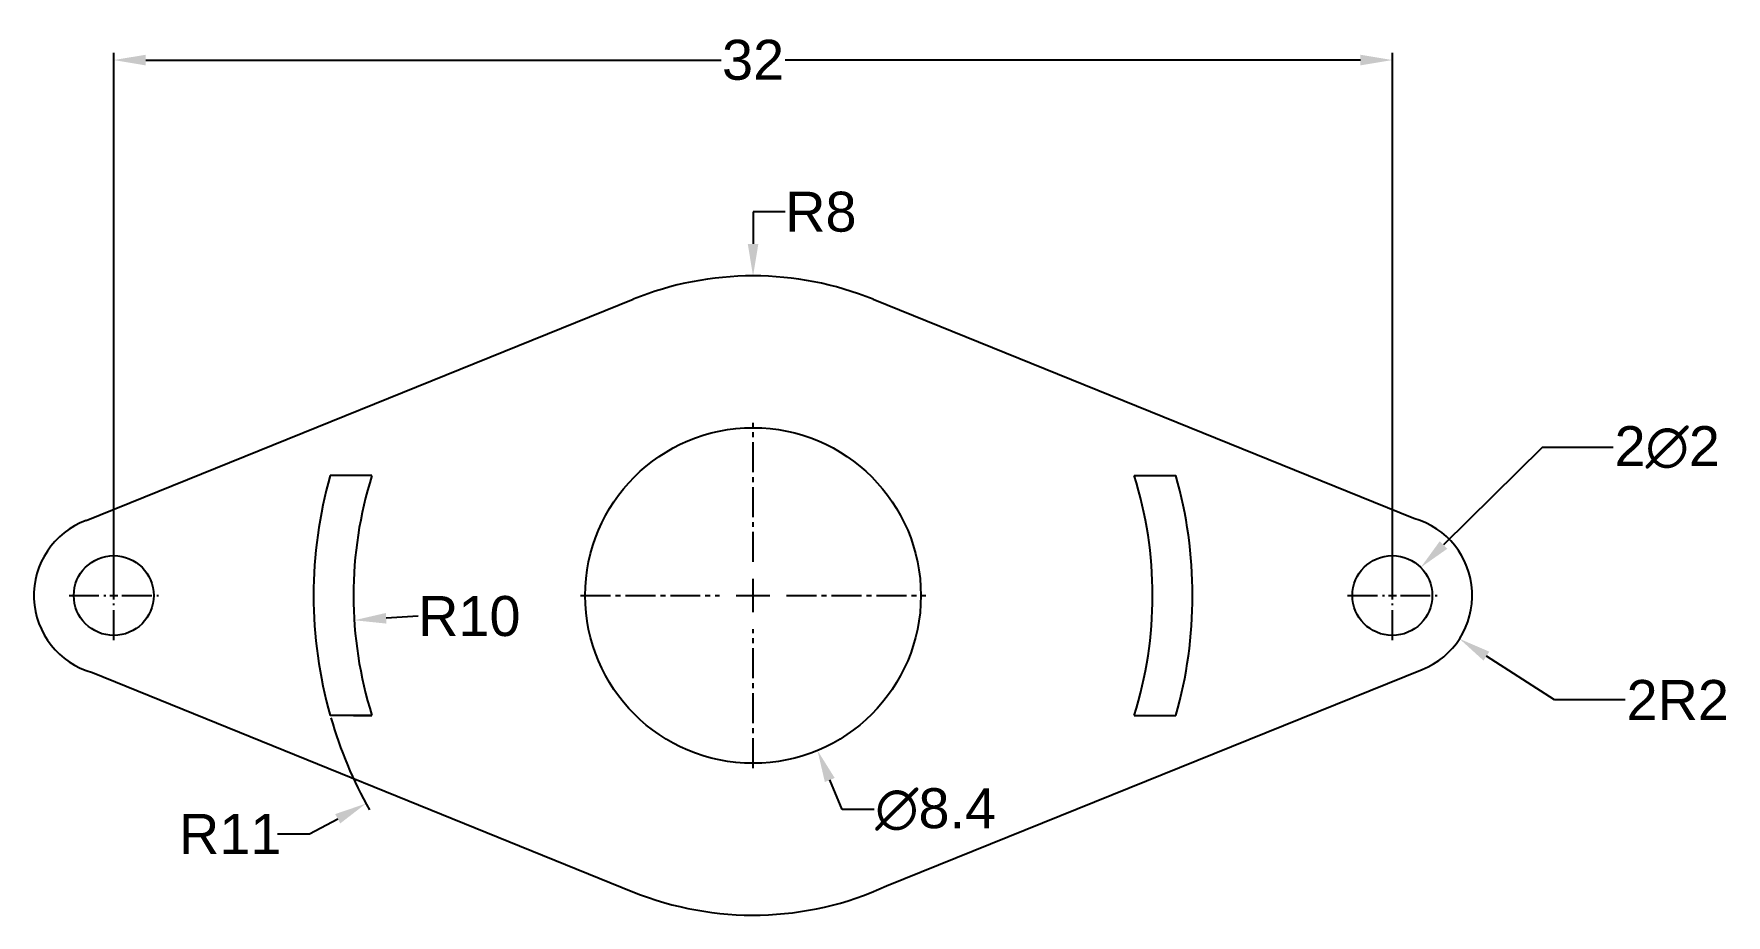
# Model space of a CAD drawing. Header units: millimetres. Extents: x 40.6 to 82.9, y 4.6 to 26.7.
import ezdxf

# ---------------------------------------------------------------- set-up
doc = ezdxf.new("R2010")
doc.units = ezdxf.units.MM
doc.header["$MEASUREMENT"] = 0
doc.linetypes.add('CENTER2', pattern=[1.125, 0.75, -0.125, 0.125, -0.125])
doc.styles.get("Standard").update_dxf_attribs({"font": 'arial.ttf'})
doc.dimstyles.get("Standard").update_dxf_attribs({"dimtxt": 1, "dimasz": 0.8, "dimexe": 0.18, "dimexo": 0.0625, "dimgap": 0.09, "dimtad": 0, "dimtih": 1, "dimtoh": 1, "dimdsep": 46, "dimtxsty": 'Standard', "dimcen": 0.09, "dimadec": 0, "dimazin": 0, "dimtfac": 1, "dimtofl": 0, "dimtmove": 0, "dimatfit": 3, "dimfxl": 1, "dimtolj": 1, "dimtzin": 0, "dimarcsym": 0})

# ---------------------------------------------------------------- blocks, each defined once
blk = doc.blocks.new('*D1')
at = {"color": 0, "lineweight": -2, "transparency": 16777216}
for p, q in [((58.591, 12.559), (58.591, 12.739)), ((58.501, 12.649), (58.681, 12.649)), ((60.818, 7.293), (60.511, 8.032)), ((61.618, 7.293), (60.818, 7.293))]:
    blk.add_line(p, q, dxfattribs=at)
at = {"color": 0, "transparency": 16777216}
blk.add_solid([(60.634, 8.083), (60.388, 7.981), (60.204, 8.771)], dxfattribs=at)
at = {"layer": 'Defpoints', "color": 0, "transparency": 16777216}
for p in [(56.978, 16.527), (60.204, 8.771)]:
    blk.add_point(p, dxfattribs=at)
at = {"color": 0, "transparency": 16777216, "insert": (63.16, 7.293), "char_height": 1, "attachment_point": 5}
blk.add_mtext('\\A1;∅8.4', dxfattribs=at)
blk = doc.blocks.new('*D3')
at = {"color": 0, "lineweight": -2, "transparency": 16777216}
for p, q in [((78.342, 16.355), (75.872, 13.914)), ((80.117, 16.355), (78.342, 16.355)), ((74.591, 12.559), (74.591, 12.739)), ((74.501, 12.649), (74.681, 12.649))]:
    blk.add_line(p, q, dxfattribs=at)
at = {"color": 0, "transparency": 16777216}
blk.add_solid([(75.778, 14.009), (75.965, 13.819), (75.302, 13.352)], dxfattribs=at)
at = {"layer": 'Defpoints', "color": 0, "transparency": 16777216}
for p in [(75.302, 13.352), (73.88, 11.946)]:
    blk.add_point(p, dxfattribs=at)
at = {"color": 0, "transparency": 16777216, "insert": (81.47, 16.355), "char_height": 1, "attachment_point": 5}
blk.add_mtext('\\A1;2∅2', dxfattribs=at)
blk = doc.blocks.new('*D4')
at = {"color": 0, "lineweight": -2, "transparency": 16777216}
for p, q in [((59.391, 22.249), (58.591, 22.249)), ((58.591, 22.249), (58.591, 21.449)), ((58.591, 12.559), (58.591, 12.739)), ((58.501, 12.649), (58.681, 12.649))]:
    blk.add_line(p, q, dxfattribs=at)
at = {"color": 0, "transparency": 16777216}
blk.add_solid([(58.458, 21.449), (58.724, 21.449), (58.591, 20.649)], dxfattribs=at)
at = {"layer": 'Defpoints', "color": 0, "transparency": 16777216}
for p in [(58.591, 20.649), (58.591, 12.649)]:
    blk.add_point(p, dxfattribs=at)
at = {"color": 0, "transparency": 16777216, "insert": (60.288, 22.249), "char_height": 1, "attachment_point": 5}
blk.add_mtext('\\A1;R8', dxfattribs=at)
blk = doc.blocks.new('*D5')
at = {"color": 0, "lineweight": -2, "transparency": 16777216}
for p, q in [((74.591, 12.559), (74.591, 12.739)), ((74.501, 12.649), (74.681, 12.649)), ((78.646, 10.035), (76.944, 11.132)), ((80.42, 10.035), (78.646, 10.035))]:
    blk.add_line(p, q, dxfattribs=at)
at = {"color": 0, "transparency": 16777216}
blk.add_solid([(77.017, 11.244), (76.872, 11.02), (76.272, 11.565)], dxfattribs=at)
at = {"layer": 'Defpoints', "color": 0, "transparency": 16777216}
for p in [(74.591, 12.649), (76.272, 11.565)]:
    blk.add_point(p, dxfattribs=at)
at = {"color": 0, "transparency": 16777216, "insert": (81.734, 10.035), "char_height": 1, "attachment_point": 5}
blk.add_mtext('\\A1;2R2', dxfattribs=at)
blk = doc.blocks.new('*D6')
at = {"color": 0, "lineweight": -2, "transparency": 16777216}
blk.add_line((50.207, 12.129), (49.409, 12.079), dxfattribs=at)
at = {"color": 0, "transparency": 16777216}
blk.add_solid([(49.4, 12.212), (49.417, 11.946), (48.61, 12.03)], dxfattribs=at)
at = {"layer": 'Defpoints', "color": 0, "transparency": 16777216}
for p in [(58.591, 12.649), (48.61, 12.03)]:
    blk.add_point(p, dxfattribs=at)
at = {"color": 0, "transparency": 16777216, "insert": (51.49, 12.129), "char_height": 1, "attachment_point": 5}
blk.add_mtext('\\A1;R10', dxfattribs=at)
blk = doc.blocks.new('*D7')
at = {"color": 0, "lineweight": -2, "transparency": 16777216}
for p, q in [((58.591, 12.559), (58.591, 12.739)), ((58.501, 12.649), (58.681, 12.649)), ((47.493, 6.683), (48.197, 7.062)), ((46.693, 6.683), (47.493, 6.683))]:
    blk.add_line(p, q, dxfattribs=at)
blk.add_arc((58.591, 12.649), 11, 196.1505, 209.1962, dxfattribs=at)
at = {"color": 0, "transparency": 16777216}
blk.add_solid([(48.134, 7.179), (48.26, 6.945), (48.902, 7.441)], dxfattribs=at)
at = {"layer": 'Defpoints', "color": 0, "transparency": 16777216}
for p in [(58.591, 12.649), (48.902, 7.441)]:
    blk.add_point(p, dxfattribs=at)
at = {"color": 0, "transparency": 16777216, "insert": (45.504, 6.683), "char_height": 1, "attachment_point": 5}
blk.add_mtext('\\A1;R11', dxfattribs=at)
blk = doc.blocks.new('*D8')
at = {"color": 0, "lineweight": -2, "transparency": 16777216}
for p, q in [((42.591, 12.711), (42.591, 26.231)), ((43.391, 26.051), (57.79, 26.051)), ((73.791, 26.051), (59.392, 26.051)), ((74.591, 12.621), (74.591, 26.231))]:
    blk.add_line(p, q, dxfattribs=at)
at = {"color": 0, "transparency": 16777216}
for points in [[(43.391, 26.184), (43.391, 25.918), (42.591, 26.051)], [(73.791, 26.184), (73.791, 25.918), (74.591, 26.051)]]:
    blk.add_solid(points, dxfattribs=at)
at = {"layer": 'Defpoints', "color": 0, "transparency": 16777216}
for p in [(74.591, 26.051), (42.591, 12.649), (74.591, 12.559)]:
    blk.add_point(p, dxfattribs=at)
at = {"color": 0, "transparency": 16777216, "insert": (58.591, 26.051), "char_height": 1, "attachment_point": 5}
blk.add_mtext('\\A1;32', dxfattribs=at)
blk = doc.blocks.new('*U9')
at = {"color": 0, "linetype": 'CENTER2', "transparency": 16777216}
for p, q in [((0, 0.84), (0, 4.32)), ((-4.32, 0), (-0.84, 0)), ((0.84, 0), (4.32, 0)), ((0, -4.32), (0, -0.84))]:
    blk.add_line(p, q, dxfattribs=at)
at = {"color": 0, "linetype": 'Continuous', "transparency": 16777216}
for p, q in [((-0.42, 0), (0.42, 0)), ((0, -0.42), (0, 0.42))]:
    blk.add_line(p, q, dxfattribs=at)
blk = doc.blocks.new('*U10')
at = {"color": 0, "linetype": 'CENTER2', "transparency": 16777216}
for p, q in [((0, 0.2), (0, 1.12)), ((-1.12, 0), (-0.2, 0)), ((0.2, 0), (1.12, 0)), ((0, -1.12), (0, -0.2))]:
    blk.add_line(p, q, dxfattribs=at)
at = {"color": 0, "linetype": 'Continuous', "transparency": 16777216}
for p, q in [((-0.1, 0), (0.1, 0)), ((0, -0.1), (0, 0.1))]:
    blk.add_line(p, q, dxfattribs=at)
blk = doc.blocks.new('*U11')
at = {"color": 0, "linetype": 'CENTER2', "transparency": 16777216}
for p, q in [((0, 0.2), (0, 1.12)), ((-1.12, 0), (-0.2, 0)), ((0.2, 0), (1.12, 0)), ((0, -1.12), (0, -0.2))]:
    blk.add_line(p, q, dxfattribs=at)
at = {"color": 0, "linetype": 'Continuous', "transparency": 16777216}
for p, q in [((-0.1, 0), (0.1, 0)), ((0, -0.1), (0, 0.1))]:
    blk.add_line(p, q, dxfattribs=at)

msp = doc.modelspace()

# ---------------------------------------------------------------- linework, layer by layer
for p, q in [((49.052, 15.649), (48.008, 15.649)), ((68.13, 15.649), (69.174, 15.649)), ((49.052, 9.649), (48.008, 9.649)), ((48.591, 9.649), (49.052, 9.649)), ((68.13, 9.649), (69.174, 9.649))]:
    msp.add_line(p, q)
for points in [[(41.902, 14.526), (55.59, 20.065)], [(75.132, 14.574), (61.597, 20.062)], [(42.055, 10.722), (55.585, 5.235)], [(61.93, 5.379), (75.34, 10.794)]]:
    msp.add_lwpolyline(points)
for centre, radius in [((58.591, 12.649), 4.2), ((42.591, 12.649), 1), ((74.591, 12.649), 1)]:
    msp.add_circle(centre, radius)
for centre, radius, start, end in [((58.591, 12.649), 8, 67.9279, 112.0285), ((58.591, 12.649), 11, 164.1734, 195.8249), ((58.591, 12.649), 10, 162.5424, 197.4576), ((58.591, 12.649), 10, 342.5424, 17.4576), ((58.591, 12.649), 10, 342.5424, 17.4576), ((58.591, 12.649), 11, 344.1734, 15.8266), ((42.591, 12.649), 2, 110.1458, 254.4549), ((74.591, 12.649), 2, 291.9905, 74.3064), ((58.591, 12.649), 8, 247.9256, 294.6708)]:
    msp.add_arc(centre, radius, start, end)

# ---------------------------------------------------------------- block references
at = {"linetype": 'CENTER2'}
for name, p in [('*U9', (58.591, 12.649)), ('*U10', (42.591, 12.649)), ('*U11', (74.591, 12.649))]:
    msp.add_blockref(name, p, dxfattribs=at)

# ---------------------------------------------------------------- dimensions: what is measured, and where the dimension line sits
dim = msp.add_linear_dim(base=(74.591, 26.051), p1=(42.591, 12.649), p2=(74.591, 12.559), dimstyle='Standard')
dim.commit()
dim.dimension.update_dxf_attribs({"geometry": '*D8', "text_midpoint": (58.591, 26.051)})
for mpoint, picture, middle in [((58.591, 20.649), '*D4', (60.288, 22.249)), ((48.902, 7.441), '*D7', (45.504, 6.683))]:
    dim = msp.add_radius_dim(center=(58.591, 12.649), mpoint=mpoint, dimstyle='Standard')
    dim.commit()
    dim.dimension.update_dxf_attribs({"geometry": picture, "text_midpoint": middle})
dim = msp.add_diameter_dim_2p(p1=(73.88, 11.946), p2=(75.302, 13.352), text='2<>', dimstyle='Standard')
dim.commit()
dim.dimension.update_dxf_attribs({"geometry": '*D3', "text_midpoint": (81.47, 16.355), "dimtype": 163})
dim = msp.add_diameter_dim_2p(p1=(56.978, 16.527), p2=(60.204, 8.771), dimstyle='Standard')
dim.commit()
dim.dimension.update_dxf_attribs({"geometry": '*D1', "text_midpoint": (63.16, 7.293)})
dim = msp.add_radius_dim(center=(58.591, 12.649), mpoint=(48.61, 12.03), dimstyle='Standard')
dim.commit()
dim.dimension.update_dxf_attribs({"geometry": '*D6', "text_midpoint": (50.207, 12.129), "dimtype": 164})
dim = msp.add_radius_dim(center=(74.591, 12.649), mpoint=(76.272, 11.565), text='2<>', dimstyle='Standard')
dim.commit()
dim.dimension.update_dxf_attribs({"geometry": '*D5', "text_midpoint": (81.734, 10.035), "dimtype": 164})

doc.saveas('drawing.dxf')
